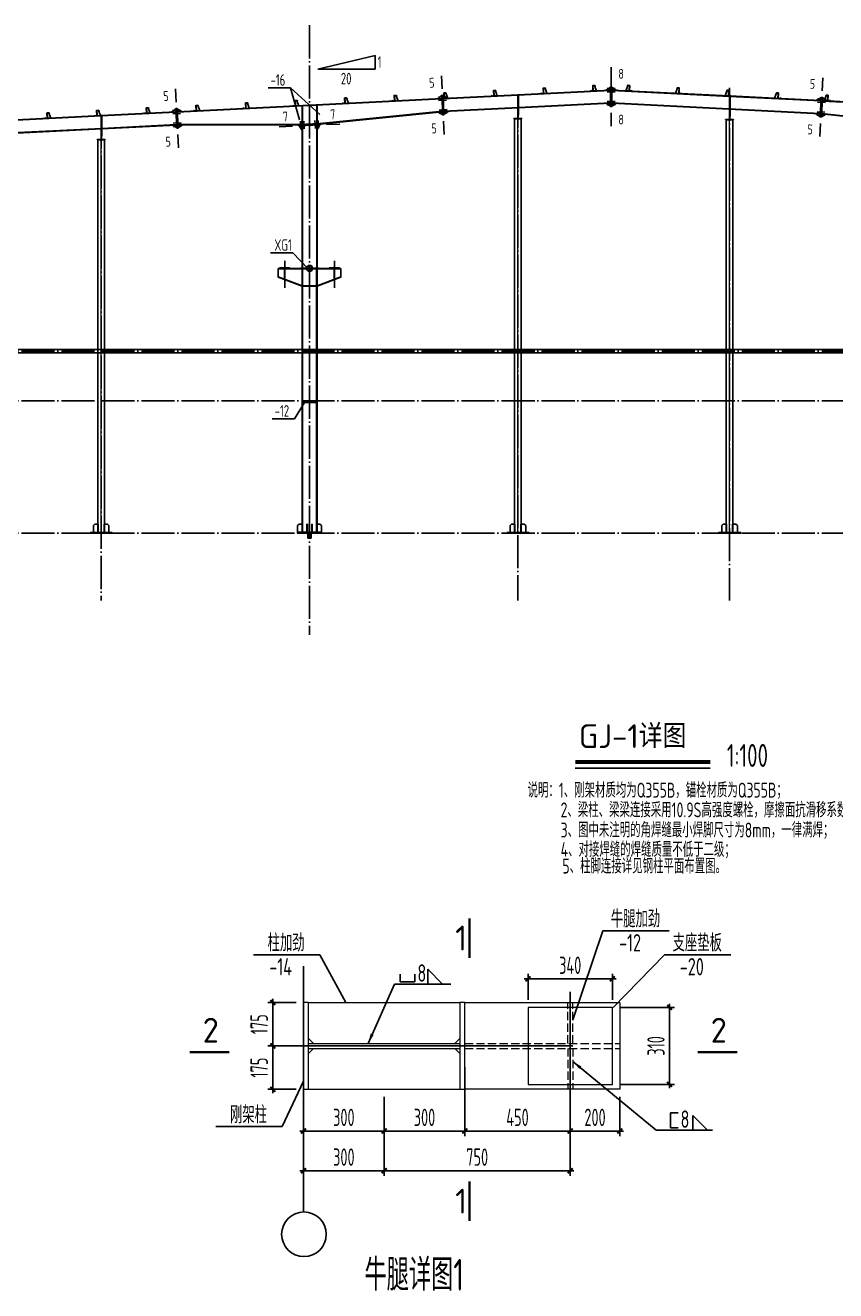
# Model space of a CAD drawing. Extents: x 447413 to 2975780, y -1432727 to 1301644.
# Drawn here: x 2292695 to 2317197, y -1034363 to -996118 of the extents above; entities that cross this region are included whole.
import ezdxf
from ezdxf.enums import TextEntityAlignment as Align

# ---------------------------------------------------------------- set-up
doc = ezdxf.new("R2010")
doc.units = 0
doc.header["$LTSCALE"] = 1000
doc.header["$MEASUREMENT"] = 0
for name, pattern in [('ACAD_ISO04W100', [30.5, 24, -3, 0.5, -3]), ('DASH', [0.35, 0.25, -0.1]), ('DOTE', [2.42, 2, -0.2, 0.02, -0.2]), ('线型4', [500, 150, -100, 150, -100])]:
    doc.linetypes.add(name, pattern=pattern)
for name, color, linetype in [('10', 7, 'Continuous'), ('114', 2, 'Continuous'), ('116', 1, 'Continuous'), ('14', 2, 'Continuous'), ('COLU_DE_NUM', 7, 'Continuous'), ('DIM', 3, 'Continuous'), ('DOTE', 1, 'Continuous'), ('PUB_TEXT', 7, 'Continuous'), ('STXT_HF', 7, 'Continuous'), ('TDB_中实线', 7, 'Continuous'), ('TDB_中心线', 1, 'ACAD_ISO04W100'), ('TEXT', 6, 'Continuous'), ('THIN', 7, 'Continuous'), ('XG', 5, 'Continuous'), ('尺寸标注', 253, 'Continuous'), ('柱子', 3, 'Continuous'), ('焊缝标注', 253, 'Continuous'), ('螺栓孔标注', 253, 'Continuous'), ('钢板标注', 253, 'Continuous')]:
    doc.layers.add(name, color=color, linetype=linetype)
for name, color, linetype, lineweight in [('1002', 2, 'Continuous', 18), ('THICK', 6, 'Continuous', 0), ('檩条', 7, 'Continuous', 18), ('门窗', 3, '线型4', 18)]:
    doc.layers.add(name, color=color, linetype=linetype, lineweight=lineweight)
doc.styles.add('PkpmHz', font='Pkpmeng', dxfattribs={"width": 0.6, "bigfont": 'hztxt'})
doc.styles.get("Standard").update_dxf_attribs({"font": 'tssdeng.shx', "bigfont": 'hztxt.shx'})
doc.styles.add('TSSD_Dimension', font='sysz.shx', dxfattribs={"width": 0.7, "bigfont": 'syfs.shx'})
doc.styles.add('TSSD_Label', font='Tssdeng.shx', dxfattribs={"width": 0.7, "bigfont": 'hztxt.shx'})
doc.styles.add('TSSD_REIN', font='Tssdeng.shx', dxfattribs={"width": 0.7, "bigfont": 'hztxt.shx'})
doc.styles.add('楷体', font='tssdeng.shx', dxfattribs={"bigfont": 'hztxt.shx'})
doc.dimstyles.new('TSSD_20_150', dxfattribs={"dimtxt": 525, "dimasz": 150, "dimexe": 150, "dimexo": 225, "dimgap": 150, "dimtad": 1, "dimdec": 0, "dimlfac": 0.133333, "dimzin": 0, "dimdsep": 46, "dimtxsty": 'TSSD_Dimension', "dimblk": 'ARCHTICK', "dimcen": 0, "dimdle": 112.5, "dimclrt": 7, "dimadec": 0, "dimazin": 0, "dimtfac": 1, "dimtdec": 0, "dimtix": 1, "dimtmove": 2, "dimatfit": 3, "dimfxl": 0, "dimtolj": 1, "dimtzin": 0, "dimarcsym": 0})
doc.dimstyles.new('TSSD_LEADER_STYLE_300.0', dxfattribs={"dimtxt": 0.18, "dimasz": 300, "dimexe": 0.18, "dimexo": 0.0625, "dimgap": 0.09, "dimtad": 0, "dimtih": 1, "dimtoh": 1, "dimdec": 4, "dimzin": 0, "dimdsep": 46, "dimtxsty": 'Standard', "dimcen": 0.09, "dimadec": 0, "dimazin": 0, "dimtfac": 1, "dimtdec": 4, "dimtofl": 0, "dimtmove": 0, "dimatfit": 3, "dimfxl": 0, "dimtolj": 1, "dimtzin": 0, "dimarcsym": 0})

# ---------------------------------------------------------------- blocks, each defined once
blk = doc.blocks.new('A$C3FEA3028')
at = {"layer": 'DOTE', "linetype": 'DOTE', "ltscale": 2}
blk.add_line((63, 169), (63, 0), dxfattribs=at)
at = {"layer": 'TDB_中实线'}
for p, q in [((5, 154), (-45, 0)), ((55, 154), (5, 154)), ((55, 160), (55, 0)), ((61, 26), (56, 26)), ((61, 0), (-45, 0))]:
    blk.add_line(p, q, dxfattribs=at)
at = {"layer": 'TDB_中实线', "const_width": 3.75}
for points in [[(64, 127), (53, 127)], [(64, 63), (53, 63)]]:
    blk.add_lwpolyline(points, dxfattribs=at)
at = {"layer": 'TDB_中实线'}
blk.add_lwpolyline([(61, 26), (55, 26), (55, 160), (61, 160)], close=True, dxfattribs=at)
at = {"layer": 'TDB_中心线', "ltscale": 20}
for p, q in [((67, 127), (51, 127)), ((67, 63), (51, 63))]:
    blk.add_line(p, q, dxfattribs=at)
at = {"layer": '檩条'}
blk.add_lwpolyline([(3, 164), (61, 164), (61, 0), (116, 0), (128, 23), (124, 25), (113, 4), (64, 4), (64, 169), (0, 169), (-12, 146), (-8, 144), (3, 164)], dxfattribs=at)
blk = doc.blocks.new('_ArchTick')
at = {"color": 0, "linetype": 'ByBlock', "const_width": 0.4}
blk.add_lwpolyline([(-0.5, -0.5), (0.5, 0.5)], dxfattribs=at)
blk = doc.blocks.new('*D235')
at = {"layer": 'Defpoints', "color": 0, "transparency": 16777216}
for p in [(2301107, -1028277), (2303545, -1028277), (2303545, -1029538)]:
    blk.add_point(p, dxfattribs=at)
at = {"layer": 'DIM', "color": 0, "lineweight": -2, "transparency": 16777216}
for p, q in [((2301107, -1028502), (2301107, -1029688)), ((2303545, -1028502), (2303545, -1029688)), ((2300995, -1029538), (2303657, -1029538))]:
    blk.add_line(p, q, dxfattribs=at)
at = {"layer": 'DIM', "color": 0, "lineweight": -2, "transparency": 16777216, "xscale": 150, "yscale": 150, "zscale": 150, "rotation": 180}
blk.add_blockref('_ArchTick', (2301107, -1029538), dxfattribs=at)
at = {"layer": 'DIM', "color": 0, "lineweight": -2, "transparency": 16777216, "xscale": 150, "yscale": 150, "zscale": 150}
blk.add_blockref('_ArchTick', (2303545, -1029538), dxfattribs=at)
at = {"layer": 'DIM', "color": 7, "transparency": 16777216, "insert": (2302326, -1029125), "char_height": 525, "attachment_point": 5, "style": 'TSSD_Dimension'}
blk.add_mtext('\\A1;300', dxfattribs=at)
blk = doc.blocks.new('*D236')
at = {"layer": 'Defpoints', "color": 0, "transparency": 16777216}
for p in [(2303545, -1028277), (2305982, -1028277), (2305982, -1029538)]:
    blk.add_point(p, dxfattribs=at)
at = {"layer": 'DIM', "color": 0, "lineweight": -2, "transparency": 16777216}
for p, q in [((2303545, -1028502), (2303545, -1029688)), ((2305982, -1028502), (2305982, -1029688)), ((2303432, -1029538), (2306095, -1029538))]:
    blk.add_line(p, q, dxfattribs=at)
at = {"layer": 'DIM', "color": 0, "lineweight": -2, "transparency": 16777216, "xscale": 150, "yscale": 150, "zscale": 150, "rotation": 180}
blk.add_blockref('_ArchTick', (2303545, -1029538), dxfattribs=at)
at = {"layer": 'DIM', "color": 0, "lineweight": -2, "transparency": 16777216, "xscale": 150, "yscale": 150, "zscale": 150}
blk.add_blockref('_ArchTick', (2305982, -1029538), dxfattribs=at)
at = {"layer": 'DIM', "color": 7, "transparency": 16777216, "insert": (2304764, -1029125), "char_height": 525, "attachment_point": 5, "style": 'TSSD_Dimension'}
blk.add_mtext('\\A1;300', dxfattribs=at)
blk = doc.blocks.new('*D237')
at = {"layer": 'Defpoints', "color": 0, "transparency": 16777216}
for p in [(2305982, -1027382), (2309170, -1028904), (2309170, -1029538)]:
    blk.add_point(p, dxfattribs=at)
at = {"layer": 'DIM', "color": 0, "lineweight": -2, "transparency": 16777216}
for p, q in [((2305982, -1027607), (2305982, -1029688)), ((2309170, -1029129), (2309170, -1029688)), ((2305870, -1029538), (2309282, -1029538))]:
    blk.add_line(p, q, dxfattribs=at)
at = {"layer": 'DIM', "color": 0, "lineweight": -2, "transparency": 16777216, "xscale": 150, "yscale": 150, "zscale": 150, "rotation": 180}
blk.add_blockref('_ArchTick', (2305982, -1029538), dxfattribs=at)
at = {"layer": 'DIM', "color": 0, "lineweight": -2, "transparency": 16777216, "xscale": 150, "yscale": 150, "zscale": 150}
blk.add_blockref('_ArchTick', (2309170, -1029538), dxfattribs=at)
at = {"layer": 'DIM', "color": 7, "transparency": 16777216, "insert": (2307576, -1029125), "char_height": 525, "attachment_point": 5, "style": 'TSSD_Dimension'}
blk.add_mtext('\\A1;450', dxfattribs=at)
blk = doc.blocks.new('*D238')
at = {"layer": 'Defpoints', "color": 0, "transparency": 16777216}
for p in [(2310670, -1028277), (2309170, -1028904), (2310670, -1029538)]:
    blk.add_point(p, dxfattribs=at)
at = {"layer": 'DIM', "color": 0, "lineweight": -2, "transparency": 16777216}
for p, q in [((2310670, -1028502), (2310670, -1029688)), ((2309170, -1029129), (2309170, -1029688)), ((2309057, -1029538), (2310782, -1029538))]:
    blk.add_line(p, q, dxfattribs=at)
at = {"layer": 'DIM', "color": 0, "lineweight": -2, "transparency": 16777216, "xscale": 150, "yscale": 150, "zscale": 150, "rotation": 180}
blk.add_blockref('_ArchTick', (2309170, -1029538), dxfattribs=at)
at = {"layer": 'DIM', "color": 0, "lineweight": -2, "transparency": 16777216, "xscale": 150, "yscale": 150, "zscale": 150}
blk.add_blockref('_ArchTick', (2310670, -1029538), dxfattribs=at)
at = {"layer": 'DIM', "color": 7, "transparency": 16777216, "insert": (2309920, -1029125), "char_height": 525, "attachment_point": 5, "style": 'TSSD_Dimension'}
blk.add_mtext('\\A1;200', dxfattribs=at)
blk = doc.blocks.new('*D239')
at = {"layer": 'Defpoints', "color": 0, "transparency": 16777216}
for p in [(2303545, -1028545), (2309170, -1028545), (2309170, -1030739)]:
    blk.add_point(p, dxfattribs=at)
at = {"layer": 'DIM', "color": 0, "lineweight": -2, "transparency": 16777216}
for p, q in [((2303545, -1028770), (2303545, -1030889)), ((2309170, -1028770), (2309170, -1030889)), ((2303432, -1030739), (2309282, -1030739))]:
    blk.add_line(p, q, dxfattribs=at)
at = {"layer": 'DIM', "color": 0, "lineweight": -2, "transparency": 16777216, "xscale": 150, "yscale": 150, "zscale": 150, "rotation": 180}
blk.add_blockref('_ArchTick', (2303545, -1030739), dxfattribs=at)
at = {"layer": 'DIM', "color": 0, "lineweight": -2, "transparency": 16777216, "xscale": 150, "yscale": 150, "zscale": 150}
blk.add_blockref('_ArchTick', (2309170, -1030739), dxfattribs=at)
at = {"layer": 'DIM', "color": 7, "transparency": 16777216, "insert": (2306357, -1030326), "char_height": 525, "attachment_point": 5, "style": 'TSSD_Dimension'}
blk.add_mtext('\\A1;750', dxfattribs=at)
blk = doc.blocks.new('*D240')
at = {"layer": 'Defpoints', "color": 0, "transparency": 16777216}
for p in [(2300179, -1026965), (2301107, -1026965), (2301107, -1028277)]:
    blk.add_point(p, dxfattribs=at)
at = {"layer": 'DIM', "color": 0, "lineweight": -2, "transparency": 16777216}
for p, q in [((2300179, -1028390), (2300179, -1026852)), ((2300882, -1026965), (2300029, -1026965)), ((2300882, -1028277), (2300029, -1028277))]:
    blk.add_line(p, q, dxfattribs=at)
at = {"layer": 'DIM', "color": 0, "lineweight": -2, "transparency": 16777216, "xscale": 150, "yscale": 150, "zscale": 150}
for p, rotation in [((2300179, -1026965), 90), ((2300179, -1028277), 270)]:
    blk.add_blockref('_ArchTick', p, dxfattribs=dict(at, rotation=rotation))
at = {"layer": 'DIM', "color": 7, "transparency": 16777216, "insert": (2299766, -1027621), "char_height": 525, "attachment_point": 5, "rotation": 90, "style": 'TSSD_Dimension'}
blk.add_mtext('\\A1;175', dxfattribs=at)
blk = doc.blocks.new('*D241')
at = {"layer": 'Defpoints', "color": 0, "transparency": 16777216}
for p in [(2300179, -1025652), (2301107, -1025652), (2301107, -1026965)]:
    blk.add_point(p, dxfattribs=at)
at = {"layer": 'DIM', "color": 0, "lineweight": -2, "transparency": 16777216}
for p, q in [((2300882, -1025652), (2300029, -1025652)), ((2300179, -1027077), (2300179, -1025540)), ((2300882, -1026965), (2300029, -1026965))]:
    blk.add_line(p, q, dxfattribs=at)
at = {"layer": 'DIM', "color": 0, "lineweight": -2, "transparency": 16777216, "xscale": 150, "yscale": 150, "zscale": 150}
for p, rotation in [((2300179, -1025652), 90), ((2300179, -1026965), 270)]:
    blk.add_blockref('_ArchTick', p, dxfattribs=dict(at, rotation=rotation))
at = {"layer": 'DIM', "color": 7, "transparency": 16777216, "insert": (2299766, -1026309), "char_height": 525, "attachment_point": 5, "rotation": 90, "style": 'TSSD_Dimension'}
blk.add_mtext('\\A1;175', dxfattribs=at)
blk = doc.blocks.new('*D242')
at = {"layer": 'Defpoints', "color": 0, "transparency": 16777216}
for p in [(2310445, -1024939), (2307895, -1025802), (2310445, -1025802)]:
    blk.add_point(p, dxfattribs=at)
at = {"layer": 'DIM', "color": 0, "lineweight": -2, "transparency": 16777216}
for p, q in [((2307782, -1024939), (2310557, -1024939)), ((2307895, -1025577), (2307895, -1024789)), ((2310445, -1025577), (2310445, -1024789))]:
    blk.add_line(p, q, dxfattribs=at)
at = {"layer": 'DIM', "color": 0, "lineweight": -2, "transparency": 16777216, "xscale": 150, "yscale": 150, "zscale": 150, "rotation": 180}
blk.add_blockref('_ArchTick', (2307895, -1024939), dxfattribs=at)
at = {"layer": 'DIM', "color": 0, "lineweight": -2, "transparency": 16777216, "xscale": 150, "yscale": 150, "zscale": 150}
blk.add_blockref('_ArchTick', (2310445, -1024939), dxfattribs=at)
at = {"layer": 'DIM', "color": 7, "transparency": 16777216, "insert": (2309170, -1024527), "char_height": 525, "attachment_point": 5, "style": 'TSSD_Dimension'}
blk.add_mtext('\\A1;340', dxfattribs=at)
blk = doc.blocks.new('*D243')
at = {"layer": 'Defpoints', "color": 0, "transparency": 16777216}
for p in [(2310445, -1025802), (2312174, -1025802), (2310445, -1028127)]:
    blk.add_point(p, dxfattribs=at)
at = {"layer": 'DIM', "color": 0, "lineweight": -2, "transparency": 16777216}
for p, q in [((2312174, -1028240), (2312174, -1025690)), ((2310670, -1025802), (2312324, -1025802)), ((2310670, -1028127), (2312324, -1028127))]:
    blk.add_line(p, q, dxfattribs=at)
at = {"layer": 'DIM', "color": 0, "lineweight": -2, "transparency": 16777216, "xscale": 150, "yscale": 150, "zscale": 150}
for p, rotation in [((2312174, -1025802), 90), ((2312174, -1028127), 270)]:
    blk.add_blockref('_ArchTick', p, dxfattribs=dict(at, rotation=rotation))
at = {"layer": 'DIM', "color": 7, "transparency": 16777216, "insert": (2311762, -1026965), "char_height": 525, "attachment_point": 5, "rotation": 90, "style": 'TSSD_Dimension'}
blk.add_mtext('\\A1;310', dxfattribs=at)
blk = doc.blocks.new('_WELD004')
at = {"color": 0, "linetype": 'ByBlock'}
for p, q in [((0, 1), (1, 0)), ((0, 0), (0, 1))]:
    blk.add_line(p, q, dxfattribs=at)
blk = doc.blocks.new('_WELD0013')
at = {"color": 0, "linetype": 'ByBlock'}
for p, q in [((0.5, 1), (0, 1)), ((0.5, 0), (0.5, 1)), ((0, 0), (0.5, 0))]:
    blk.add_line(p, q, dxfattribs=at)
blk = doc.blocks.new('*D265')
at = {"layer": 'Defpoints', "color": 0, "transparency": 16777216}
for p in [(2301107, -1029478), (2303545, -1029478), (2303545, -1030739)]:
    blk.add_point(p, dxfattribs=at)
at = {"layer": 'DIM', "color": 0, "lineweight": -2, "transparency": 16777216}
for p, q in [((2301107, -1029703), (2301107, -1030889)), ((2303545, -1029703), (2303545, -1030889)), ((2300995, -1030739), (2303657, -1030739))]:
    blk.add_line(p, q, dxfattribs=at)
at = {"layer": 'DIM', "color": 0, "lineweight": -2, "transparency": 16777216, "xscale": 150, "yscale": 150, "zscale": 150, "rotation": 180}
blk.add_blockref('_ArchTick', (2301107, -1030739), dxfattribs=at)
at = {"layer": 'DIM', "color": 0, "lineweight": -2, "transparency": 16777216, "xscale": 150, "yscale": 150, "zscale": 150}
blk.add_blockref('_ArchTick', (2303545, -1030739), dxfattribs=at)
at = {"layer": 'DIM', "color": 7, "transparency": 16777216, "insert": (2302326, -1030326), "char_height": 525, "attachment_point": 5, "style": 'TSSD_Dimension'}
blk.add_mtext('\\A1;300', dxfattribs=at)

msp = doc.modelspace()

# ---------------------------------------------------------------- linework, layer by layer
for p, q in [((2310409.3, -997985.4), (2310409.3, -997775.6)), ((2300711.5, -998010), (2301598.4, -998810.9)), ((2309323.3, -1018566.9), (2313405.6, -1018566.9))]:
    msp.add_line(p, q)
at = {"color": 4}
msp.add_lwpolyline([(2263279.4, -1005912.5), (2357519.4, -1005913.7), (2357519.4, -1006015.1), (2263279.4, -1006014)], close=True, dxfattribs=at)
at = {"const_width": 115.2}
msp.add_lwpolyline([(2309323.3, -1018384.4), (2313405.6, -1018384.4)], dxfattribs=at)
at = {"color": 0, "linetype": 'ByBlock', "lineweight": -2, "extrusion": (0, 0, -1)}
msp.add_ellipse((2301118.3, -1032658.6), major_axis=(-11, 674.9), ratio=1, start_param=-1.5545725, end_param=4.7286128, dxfattribs=at)
at = {"layer": '10'}
for p, q in [((2310409.3, -997385.4), (2310409.3, -997785.4)), ((2305274.9, -997640.3), (2305294.9, -998039.8)), ((2316803.9, -997703.9), (2316783.9, -998103.4)), ((2297234.9, -998042.3), (2297254.9, -998441.8)), ((2310409.3, -999165.4), (2310409.3, -998765.4)), ((2300375.1, -999184.7), (2300774.7, -999166.7)), ((2302203.7, -999102.1), (2301804.2, -999120.2)), ((2305363.8, -999418), (2305343.8, -999018.5)), ((2316714.9, -999481.7), (2316734.9, -999082.2)), ((2297323.9, -999820), (2297303.9, -999420.5))]:
    msp.add_line(p, q, dxfattribs=at)
at = {"layer": '1002', "ltscale": 100}
for p, q in [((2301257.4, -1025652.4), (2305832.4, -1025652.4)), ((2305982.4, -1028277.4), (2305982.4, -1025652.4)), ((2305982.4, -1025652.4), (2310669.9, -1025652.4)), ((2310669.9, -1025652.4), (2310669.9, -1028277.4)), ((2301257.4, -1026739.9), (2301407.4, -1026889.9)), ((2305832.4, -1026739.9), (2305682.4, -1026889.9)), ((2301257.4, -1027189.9), (2301407.4, -1027039.9)), ((2305832.4, -1027189.9), (2305682.4, -1027039.9)), ((2301257.4, -1028277.4), (2305832.4, -1028277.4)), ((2310669.9, -1028277.4), (2305982.4, -1028277.4))]:
    msp.add_line(p, q, dxfattribs=at)
at = {"layer": '1002', "color": 7, "ltscale": 100}
for p, q in [((2310444.9, -1025802.4), (2307894.9, -1025802.4)), ((2307894.9, -1025802.4), (2307894.9, -1028127.4)), ((2310444.9, -1028127.4), (2310444.9, -1025802.4)), ((2307894.9, -1028127.4), (2310444.9, -1028127.4))]:
    msp.add_line(p, q, dxfattribs=at)
at = {"layer": '114'}
for p, q in [((2310289.3, -998030.4), (2310529.3, -998030.4)), ((2310289.3, -998132.4), (2310529.3, -998132.4)), ((2305187.3, -998290.5), (2305427, -998278.5)), ((2305192.4, -998392.3), (2305432.1, -998380.3)), ((2310289.3, -998418.9), (2310529.3, -998418.9)), ((2310289.3, -998520.9), (2310529.3, -998520.9)), ((2316646.7, -998444), (2316886.4, -998456)), ((2316651.8, -998342.1), (2316891.5, -998354.1)), ((2297147.3, -998692.4), (2297387, -998680.5)), ((2297152.4, -998794.3), (2297392.1, -998782.3)), ((2305206.6, -998678), (2305446.3, -998666)), ((2305211.7, -998779.8), (2305451.4, -998767.9)), ((2316627.3, -998831.5), (2316867, -998843.5)), ((2316632.4, -998729.6), (2316872.1, -998741.6)), ((2297166.7, -999080), (2297406.4, -999068)), ((2297171.8, -999181.8), (2297411.5, -999169.9)), ((2301023.9, -999255.5), (2301013.1, -999015.8)), ((2301123.8, -999251), (2301113, -999011.2)), ((2301463.9, -999235.6), (2301453.1, -998995.9)), ((2301563.9, -999231.1), (2301553, -998991.4))]:
    msp.add_line(p, q, dxfattribs=at)
at = {"layer": '114', "color": 1, "lineweight": 70}
for p, q in [((2310389.3, -998030.4), (2310429.3, -998030.4)), ((2310389.3, -998132.4), (2310429.3, -998132.4)), ((2305287.1, -998285.5), (2305327.1, -998283.5)), ((2305292.2, -998387.3), (2305332.2, -998385.3)), ((2310389.3, -998418.9), (2310429.3, -998418.9)), ((2310389.3, -998520.9), (2310429.3, -998520.9)), ((2316746.6, -998449), (2316786.5, -998451)), ((2316751.7, -998347.1), (2316791.6, -998349.1)), ((2297247.2, -998687.5), (2297287.1, -998685.5)), ((2297252.3, -998789.3), (2297292.2, -998787.3)), ((2305306.5, -998673), (2305346.5, -998671)), ((2305311.6, -998774.9), (2305351.6, -998772.9)), ((2316727.2, -998836.5), (2316767.1, -998838.5)), ((2316732.3, -998734.6), (2316772.2, -998736.6)), ((2297266.6, -999075), (2297306.5, -999073)), ((2297271.7, -999176.8), (2297311.6, -999174.8)), ((2301019.4, -999155.6), (2301017.6, -999115.7)), ((2301119.3, -999151.1), (2301117.5, -999111.1)), ((2301459.4, -999135.7), (2301457.6, -999095.8)), ((2301559.3, -999131.2), (2301557.5, -999091.3))]:
    msp.add_line(p, q, dxfattribs=at)
at = {"layer": '116', "ltscale": 0.1}
for p, q in [((2301239.4, -1011464.4), (2301239.4, -1011614.4)), ((2301247.9, -1011464.4), (2301247.9, -1011614.4)), ((2301330.9, -1011464.4), (2301330.9, -1011614.4)), ((2301339.4, -1011464.4), (2301339.4, -1011614.4)), ((2301239.4, -1011614.4), (2301339.4, -1011614.4))]:
    msp.add_line(p, q, dxfattribs=at)
at = {"layer": '14'}
for p, q in [((2310259.4, -998081.9), (2310389.3, -997990.4)), ((2310369.3, -998076.4), (2310259.4, -998081.9)), ((2310389.3, -998055.4), (2310369.3, -998076.4)), ((2310389.3, -998565.4), (2310389.3, -997985.4)), ((2310389.3, -997985.4), (2310409.3, -997985.4)), ((2310389.3, -997990.4), (2310389.3, -998055.4)), ((2310409.3, -998565.4), (2310409.3, -997985.4)), ((2310409.3, -997985.4), (2310429.3, -997985.4)), ((2310409.3, -997985.4), (2310409.3, -998565.4)), ((2310429.3, -997985.4), (2310429.3, -998565.4)), ((2310429.3, -998055.4), (2310429.3, -997990.4)), ((2310429.3, -997990.4), (2310559.1, -998081.9)), ((2310449.2, -998076.4), (2310429.3, -998055.4)), ((2310559.1, -998081.9), (2310449.2, -998076.4)), ((2301064.4, -998553.7), (2301074.4, -998553.2)), ((2301064.4, -999113.5), (2301064.4, -998553.7)), ((2301074.4, -998553.2), (2301074.4, -999113.1)), ((2301504.4, -998531.7), (2301514.4, -998531.2)), ((2301504.4, -999093.7), (2301504.4, -998531.7)), ((2301514.4, -998531.2), (2301514.4, -999093.2)), ((2305154.6, -998337.1), (2305284.9, -998240.5)), ((2305269.4, -998331.4), (2305154.6, -998337.1)), ((2305288.4, -998310.4), (2305269.4, -998331.4)), ((2305284.9, -998240.5), (2305304.9, -998239.5)), ((2305313.9, -998819.8), (2305284.9, -998240.5)), ((2305284.9, -998240.5), (2305288.4, -998310.4)), ((2305304.9, -998239.5), (2305324.8, -998238.5)), ((2305304.9, -998239.5), (2305333.8, -998818.8)), ((2305333.8, -998818.8), (2305304.9, -998239.5)), ((2305324.8, -998238.5), (2305353.8, -998817.8)), ((2305328.3, -998308.4), (2305324.8, -998238.5)), ((2305324.8, -998238.5), (2305464.2, -998321.7)), ((2305349.3, -998327.4), (2305328.3, -998308.4)), ((2305464.2, -998321.7), (2305349.3, -998327.4)), ((2307594.4, -998227.2), (2307606.4, -998226.6)), ((2307594.4, -998603.7), (2307594.4, -998227.2)), ((2307606.4, -998226.6), (2307606.4, -998603)), ((2310259.4, -998482.4), (2310369.3, -998476.9)), ((2310389.3, -998560.9), (2310259.4, -998482.4)), ((2310369.3, -998476.9), (2310389.3, -998495.9)), ((2310389.3, -998495.9), (2310389.3, -998560.9)), ((2310409.3, -998565.4), (2310389.3, -998565.4)), ((2310429.3, -998565.4), (2310409.3, -998565.4)), ((2310429.3, -998495.9), (2310449.2, -998476.9)), ((2310559.1, -998482.4), (2310429.3, -998560.9)), ((2310429.3, -998560.9), (2310429.3, -998495.9)), ((2310449.2, -998476.9), (2310559.1, -998482.4)), ((2313994.4, -998642.5), (2313994.4, -998266)), ((2313994.4, -998266), (2314006.4, -998266.6)), ((2314006.4, -998266.6), (2314006.4, -998643.1)), ((2316614.6, -998385.3), (2316753.9, -998302.1)), ((2316729.5, -998391), (2316614.6, -998385.3)), ((2316724.9, -998881.4), (2316753.9, -998302.1)), ((2316750.4, -998372.1), (2316729.5, -998391)), ((2316773.9, -998303.1), (2316744.9, -998882.4)), ((2316744.9, -998882.4), (2316773.9, -998303.1)), ((2316753.9, -998302.1), (2316750.4, -998372.1)), ((2316753.9, -998302.1), (2316773.9, -998303.1)), ((2316793.9, -998304.2), (2316764.9, -998883.4)), ((2316773.9, -998303.1), (2316793.9, -998304.2)), ((2316790.4, -998374.1), (2316793.9, -998304.2)), ((2316809.4, -998395), (2316790.4, -998374.1)), ((2316793.9, -998304.2), (2316924.2, -998400.8)), ((2316924.2, -998400.8), (2316809.4, -998395)), ((2294994.4, -998857.2), (2295006.4, -998856.6)), ((2294994.4, -999233.6), (2294994.4, -998857.2)), ((2295006.4, -998856.6), (2295006.4, -999233)), ((2297114.6, -998739.1), (2297244.9, -998642.5)), ((2297229.4, -998733.4), (2297114.6, -998739.1)), ((2297248.4, -998712.4), (2297229.4, -998733.4)), ((2297244.9, -998642.5), (2297264.9, -998641.5)), ((2297273.9, -999221.8), (2297244.9, -998642.5)), ((2297244.9, -998642.5), (2297248.4, -998712.4)), ((2297264.9, -998641.5), (2297284.9, -998640.5)), ((2297264.9, -998641.5), (2297293.9, -999220.8)), ((2297293.9, -999220.8), (2297264.9, -998641.5)), ((2297284.9, -998640.5), (2297313.9, -999219.8)), ((2297288.4, -998710.4), (2297284.9, -998640.5)), ((2297284.9, -998640.5), (2297424.2, -998723.7)), ((2297309.4, -998729.4), (2297288.4, -998710.4)), ((2297424.2, -998723.7), (2297309.4, -998729.4)), ((2305175, -998743.4), (2305289.5, -998731.9)), ((2305313.9, -998819.8), (2305175, -998743.4)), ((2305289.5, -998731.9), (2305310.4, -998749.9)), ((2305310.4, -998749.9), (2305313.9, -998819.8)), ((2305333.8, -998818.8), (2305313.9, -998819.8)), ((2305353.8, -998817.8), (2305333.8, -998818.8)), ((2305350.3, -998747.9), (2305369.3, -998726.9)), ((2305353.8, -998817.8), (2305350.3, -998747.9)), ((2305484.1, -998721.2), (2305353.8, -998817.8)), ((2305369.3, -998726.9), (2305484.1, -998721.2)), ((2307709.4, -998930.9), (2307469.4, -998930.9)), ((2307469.4, -998930.9), (2307469.4, -998940.9)), ((2307469.4, -998940.9), (2307709.4, -998940.9)), ((2307584.4, -998715.9), (2307594.4, -998715.9)), ((2307584.4, -998930.9), (2307584.4, -998715.9)), ((2307594.4, -998930.9), (2307584.4, -998930.9)), ((2307606.4, -998603), (2307594.4, -998603.7)), ((2307594.4, -998615.6), (2307606.4, -998615)), ((2307594.4, -998830.9), (2307594.4, -998615.6)), ((2307594.4, -998715.9), (2307594.4, -998930.9)), ((2307606.4, -998830.9), (2307594.4, -998830.9)), ((2307606.4, -998615), (2307606.4, -998830.9)), ((2307709.4, -998940.9), (2307709.4, -998930.9)), ((2313984.4, -998754.3), (2313994.4, -998754.3)), ((2313984.4, -998969.3), (2313984.4, -998754.3)), ((2314006.4, -998643.1), (2313994.4, -998642.5)), ((2313994.4, -998654.5), (2314006.4, -998655.1)), ((2313994.4, -998869.3), (2313994.4, -998654.5)), ((2313994.4, -998754.3), (2313994.4, -998969.3)), ((2314006.4, -998869.3), (2313994.4, -998869.3)), ((2314006.4, -998655.1), (2314006.4, -998869.3)), ((2316724.9, -998881.4), (2316594.6, -998784.8)), ((2316594.6, -998784.8), (2316709.4, -998790.6)), ((2316709.4, -998790.6), (2316728.4, -998811.5)), ((2316728.4, -998811.5), (2316724.9, -998881.4)), ((2316744.9, -998882.4), (2316724.9, -998881.4)), ((2316764.9, -998883.4), (2316744.9, -998882.4)), ((2316903.6, -998808), (2316764.9, -998883.4)), ((2316764.9, -998883.4), (2316768.4, -998813.5)), ((2316768.4, -998813.5), (2316789.2, -998795.7)), ((2316789.2, -998795.7), (2316903.6, -998808)), ((2295006.4, -999233), (2294994.4, -999233.6)), ((2294994.4, -999245.7), (2295006.4, -999245.1)), ((2294994.4, -999465.9), (2294994.4, -999245.7)), ((2295006.4, -999245.1), (2295006.4, -999465.9)), ((2297134.6, -999138.6), (2297249.4, -999132.9)), ((2297273.9, -999221.8), (2297134.6, -999138.6)), ((2297249.4, -999132.9), (2297270.4, -999151.9)), ((2297270.4, -999151.9), (2297273.9, -999221.8)), ((2297293.9, -999220.8), (2297273.9, -999221.8)), ((2297313.9, -999219.8), (2297293.9, -999220.8)), ((2297310.4, -999149.9), (2297329.4, -999129.9)), ((2297313.9, -999219.8), (2297310.4, -999149.9)), ((2297444.4, -999129.9), (2297313.9, -999219.8)), ((2297329.4, -999129.9), (2297444.4, -999129.9)), ((2300972.7, -999117.7), (2301602.6, -999089.2)), ((2300973.6, -999137.7), (2300972.7, -999117.7)), ((2301603.5, -999109.2), (2300973.6, -999137.7)), ((2300973.6, -999137.7), (2301603.5, -999109.2)), ((2300974.5, -999157.6), (2300973.6, -999137.7)), ((2301604.4, -999129.2), (2300974.5, -999157.6)), ((2300979.5, -999157.4), (2301044.4, -999154.5)), ((2301064.4, -999283.6), (2300979.5, -999157.4)), ((2301044.4, -999154.5), (2301064.4, -999173.6)), ((2301074.4, -999113.1), (2301064.4, -999113.5)), ((2301064.4, -999173.6), (2301064.4, -999283.6)), ((2301514.4, -999093.2), (2301504.4, -999093.7)), ((2301599.3, -999129.4), (2301514.4, -999263.2)), ((2301514.4, -999153.2), (2301534.4, -999132.3)), ((2301514.4, -999263.2), (2301514.4, -999153.2)), ((2301534.4, -999132.3), (2301599.3, -999129.4)), ((2301602.6, -999089.2), (2301603.5, -999109.2)), ((2301603.5, -999109.2), (2301604.4, -999129.2)), ((2314109.4, -998969.3), (2313869.4, -998969.3)), ((2313869.4, -998969.3), (2313869.4, -998979.3)), ((2313869.4, -998979.3), (2314109.4, -998979.3)), ((2313994.4, -998969.3), (2313984.4, -998969.3)), ((2314109.4, -998979.3), (2314109.4, -998969.3)), ((2295109.4, -999565.9), (2294869.4, -999565.9)), ((2294869.4, -999565.9), (2294869.4, -999575.9)), ((2294869.4, -999575.9), (2295109.4, -999575.9)), ((2294984.4, -999345.9), (2294994.4, -999345.9)), ((2294984.4, -999565.9), (2294984.4, -999345.9)), ((2294994.4, -999565.9), (2294984.4, -999565.9)), ((2294994.4, -999345.9), (2294994.4, -999565.9)), ((2295006.4, -999465.9), (2294994.4, -999465.9)), ((2295109.4, -999575.9), (2295109.4, -999565.9)), ((2300339.4, -1003464.4), (2301064.4, -1003464.4)), ((2300339.4, -1003476.4), (2300339.4, -1003464.4)), ((2301064.4, -1003476.4), (2300339.4, -1003476.4)), ((2300339.4, -1003476.4), (2300339.4, -1003722.4)), ((2301064.4, -1003476.4), (2300339.4, -1003476.4)), ((2300694.4, -1003452.4), (2300384.4, -1003452.4)), ((2300384.4, -1003452.4), (2300384.4, -1003464.4)), ((2300384.4, -1003464.4), (2300694.4, -1003464.4)), ((2300533.9, -1003794.8), (2300533.9, -1003476.4)), ((2300533.9, -1003476.4), (2300544.9, -1003476.4)), ((2300544.9, -1003476.4), (2300544.9, -1003798.9)), ((2300694.4, -1003464.4), (2300694.4, -1003452.4)), ((2301064.4, -1003464.4), (2301064.4, -1003476.4)), ((2301064.4, -1003992.4), (2301064.4, -1003476.4)), ((2301076.4, -1003464.4), (2301502.4, -1003464.4)), ((2301076.4, -1003475.4), (2301076.4, -1003464.4)), ((2301502.4, -1003475.4), (2301076.4, -1003475.4)), ((2301502.4, -1003464.4), (2301502.4, -1003475.4)), ((2301514.4, -1003464.4), (2302239.4, -1003464.4)), ((2301514.4, -1003476.4), (2301514.4, -1003464.4)), ((2302239.4, -1003476.4), (2301514.4, -1003476.4)), ((2301514.4, -1003476.4), (2301514.4, -1003992.4)), ((2302239.4, -1003476.4), (2301514.4, -1003476.4)), ((2301884.4, -1003452.4), (2302194.4, -1003452.4)), ((2301884.4, -1003464.4), (2301884.4, -1003452.4)), ((2302194.4, -1003464.4), (2301884.4, -1003464.4)), ((2302033.9, -1003798.9), (2302033.9, -1003476.4)), ((2302033.9, -1003476.4), (2302044.9, -1003476.4)), ((2302044.9, -1003476.4), (2302044.9, -1003794.8)), ((2302194.4, -1003452.4), (2302194.4, -1003464.4)), ((2302239.4, -1003464.4), (2302239.4, -1003476.4)), ((2302239.4, -1003722.4), (2302239.4, -1003476.4)), ((2300339.4, -1003722.4), (2301064.4, -1003992.4)), ((2300339.4, -1003722.4), (2301064.4, -1003992.4)), ((2300339.4, -1003734.4), (2300339.4, -1003722.4)), ((2301064.4, -1004004.4), (2300339.4, -1003734.4)), ((2300544.9, -1003798.9), (2300533.9, -1003794.8)), ((2301514.4, -1003992.4), (2302239.4, -1003722.4)), ((2301514.4, -1003992.4), (2302239.4, -1003722.4)), ((2302239.4, -1003734.4), (2301514.4, -1004004.4)), ((2302044.9, -1003794.8), (2302033.9, -1003798.9)), ((2302239.4, -1003722.4), (2302239.4, -1003734.4)), ((2301064.4, -1003992.4), (2301064.4, -1004004.4)), ((2301076.4, -1003993.4), (2301502.4, -1003993.4)), ((2301076.4, -1004004.4), (2301076.4, -1003993.4)), ((2301502.4, -1004004.4), (2301076.4, -1004004.4)), ((2301502.4, -1003993.4), (2301502.4, -1004004.4)), ((2301514.4, -1004004.4), (2301514.4, -1003992.4)), ((2300929.4, -1011237.4), (2300974.4, -1011192.4)), ((2300974.4, -1011192.4), (2301064.4, -1011192.4)), ((2301064.4, -1011192.4), (2301064.4, -1011422.4)), ((2301064.4, -1011442.4), (2301064.4, -1011192.4)), ((2301064.4, -1011192.4), (2301074.4, -1011192.4)), ((2301074.4, -1011192.4), (2301074.4, -1011442.4)), ((2301207.7, -1011442.4), (2301207.7, -1011192.4)), ((2301207.7, -1011192.4), (2301223.7, -1011192.4)), ((2301223.7, -1011192.4), (2301223.7, -1011442.4)), ((2301355, -1011442.4), (2301355, -1011192.4)), ((2301355, -1011192.4), (2301371, -1011192.4)), ((2301371, -1011192.4), (2301371, -1011442.4)), ((2301504.4, -1011442.4), (2301504.4, -1011192.4)), ((2301504.4, -1011192.4), (2301514.4, -1011192.4)), ((2301514.4, -1011192.4), (2301514.4, -1011422.4)), ((2301604.4, -1011192.4), (2301514.4, -1011192.4)), ((2301514.4, -1011192.4), (2301514.4, -1011442.4)), ((2301649.4, -1011237.4), (2301604.4, -1011192.4)), ((2300929.4, -1011442.4), (2300929.4, -1011237.4)), ((2300929.4, -1011464.4), (2300929.4, -1011442.4)), ((2300929.4, -1011442.4), (2301649.4, -1011442.4)), ((2301044.4, -1011442.4), (2300929.4, -1011442.4)), ((2301649.4, -1011464.4), (2300929.4, -1011464.4)), ((2301064.4, -1011422.4), (2301044.4, -1011442.4)), ((2301074.4, -1011442.4), (2301064.4, -1011442.4)), ((2301223.7, -1011442.4), (2301207.7, -1011442.4)), ((2301371, -1011442.4), (2301355, -1011442.4)), ((2301514.4, -1011442.4), (2301504.4, -1011442.4)), ((2301514.4, -1011422.4), (2301534.4, -1011442.4)), ((2301534.4, -1011442.4), (2301649.4, -1011442.4)), ((2301649.4, -1011442.4), (2301649.4, -1011237.4)), ((2301649.4, -1011442.4), (2301649.4, -1011464.4))]:
    msp.add_line(p, q, dxfattribs=at)
at = {"layer": '14', "ltscale": 100}
for p, q in [((2301064.4, -1007464.4), (2301514.4, -1007464.4)), ((2301514.4, -1007514.4), (2301064.4, -1007514.4))]:
    msp.add_line(p, q, dxfattribs=at)
at = {"layer": '14', "ltscale": 0.1}
for p, q in [((2294754.4, -1011239.4), (2294799.4, -1011194.4)), ((2294799.4, -1011194.4), (2294889.4, -1011194.4)), ((2294889.4, -1011194.4), (2294889.4, -1011424.4)), ((2294889.4, -1011444.4), (2294889.4, -1011194.4)), ((2294889.4, -1011194.4), (2294899.4, -1011194.4)), ((2294899.4, -1011194.4), (2294899.4, -1011444.4)), ((2295079.4, -1011444.4), (2295079.4, -1011194.4)), ((2295079.4, -1011194.4), (2295089.4, -1011194.4)), ((2295089.4, -1011194.4), (2295089.4, -1011424.4)), ((2295179.4, -1011194.4), (2295089.4, -1011194.4)), ((2295089.4, -1011194.4), (2295089.4, -1011444.4)), ((2295224.4, -1011239.4), (2295179.4, -1011194.4)), ((2307354.4, -1011239.4), (2307399.4, -1011194.4)), ((2307399.4, -1011194.4), (2307489.4, -1011194.4)), ((2307489.4, -1011194.4), (2307489.4, -1011424.4)), ((2307489.4, -1011444.4), (2307489.4, -1011194.4)), ((2307489.4, -1011194.4), (2307499.4, -1011194.4)), ((2307499.4, -1011194.4), (2307499.4, -1011444.4)), ((2307679.4, -1011444.4), (2307679.4, -1011194.4)), ((2307679.4, -1011194.4), (2307689.4, -1011194.4)), ((2307689.4, -1011194.4), (2307689.4, -1011424.4)), ((2307779.4, -1011194.4), (2307689.4, -1011194.4)), ((2307689.4, -1011194.4), (2307689.4, -1011444.4)), ((2307824.4, -1011239.4), (2307779.4, -1011194.4)), ((2313754.4, -1011239.4), (2313799.4, -1011194.4)), ((2313799.4, -1011194.4), (2313889.4, -1011194.4)), ((2313889.4, -1011194.4), (2313889.4, -1011424.4)), ((2313889.4, -1011444.4), (2313889.4, -1011194.4)), ((2313889.4, -1011194.4), (2313899.4, -1011194.4)), ((2313899.4, -1011194.4), (2313899.4, -1011444.4)), ((2314079.4, -1011444.4), (2314079.4, -1011194.4)), ((2314079.4, -1011194.4), (2314089.4, -1011194.4)), ((2314089.4, -1011194.4), (2314089.4, -1011424.4)), ((2314179.4, -1011194.4), (2314089.4, -1011194.4)), ((2314089.4, -1011194.4), (2314089.4, -1011444.4)), ((2314224.4, -1011239.4), (2314179.4, -1011194.4)), ((2294654.4, -1011464.4), (2294654.4, -1011444.4)), ((2294654.4, -1011444.4), (2295324.4, -1011444.4)), ((2295324.4, -1011464.4), (2294654.4, -1011464.4)), ((2294754.4, -1011444.4), (2294754.4, -1011239.4)), ((2294869.4, -1011444.4), (2294754.4, -1011444.4)), ((2294889.4, -1011424.4), (2294869.4, -1011444.4)), ((2294899.4, -1011444.4), (2294889.4, -1011444.4)), ((2295089.4, -1011444.4), (2295079.4, -1011444.4)), ((2295089.4, -1011424.4), (2295109.4, -1011444.4)), ((2295109.4, -1011444.4), (2295224.4, -1011444.4)), ((2295224.4, -1011444.4), (2295224.4, -1011239.4)), ((2295324.4, -1011444.4), (2295324.4, -1011464.4)), ((2307254.4, -1011464.4), (2307254.4, -1011444.4)), ((2307254.4, -1011444.4), (2307924.4, -1011444.4)), ((2307924.4, -1011464.4), (2307254.4, -1011464.4)), ((2307354.4, -1011444.4), (2307354.4, -1011239.4)), ((2307469.4, -1011444.4), (2307354.4, -1011444.4)), ((2307489.4, -1011424.4), (2307469.4, -1011444.4)), ((2307499.4, -1011444.4), (2307489.4, -1011444.4)), ((2307689.4, -1011444.4), (2307679.4, -1011444.4)), ((2307689.4, -1011424.4), (2307709.4, -1011444.4)), ((2307709.4, -1011444.4), (2307824.4, -1011444.4)), ((2307824.4, -1011444.4), (2307824.4, -1011239.4)), ((2307924.4, -1011444.4), (2307924.4, -1011464.4)), ((2313654.4, -1011464.4), (2313654.4, -1011444.4)), ((2313654.4, -1011444.4), (2314324.4, -1011444.4)), ((2314324.4, -1011464.4), (2313654.4, -1011464.4)), ((2313754.4, -1011444.4), (2313754.4, -1011239.4)), ((2313869.4, -1011444.4), (2313754.4, -1011444.4)), ((2313889.4, -1011424.4), (2313869.4, -1011444.4)), ((2313899.4, -1011444.4), (2313889.4, -1011444.4)), ((2314089.4, -1011444.4), (2314079.4, -1011444.4)), ((2314089.4, -1011424.4), (2314109.4, -1011444.4)), ((2314109.4, -1011444.4), (2314224.4, -1011444.4)), ((2314224.4, -1011444.4), (2314224.4, -1011239.4)), ((2314324.4, -1011444.4), (2314324.4, -1011464.4))]:
    msp.add_line(p, q, dxfattribs=at)
at = {"layer": 'DOTE', "color": 8, "linetype": 'DOTE', "ltscale": 0.5}
for p, q in [((2301289.4, -996118.2), (2301289.4, -1014542.3)), ((2313989.4, -998003.5), (2313989.4, -1013500.5)), ((2307589.4, -998215.4), (2307589.4, -1013500.5)), ((2294989.4, -998845.4), (2294989.4, -1013500.5)), ((2261115.6, -1005964.4), (2362761.2, -1005964.4)), ((2261115.6, -1007464.4), (2362761.2, -1007464.4)), ((2261115.6, -1011464.4), (2362761.2, -1011464.4))]:
    msp.add_line(p, q, dxfattribs=at)
at = {"layer": 'DOTE'}
for p, q in [((2300539.4, -1003238.3), (2300539.4, -1004049.7)), ((2302039.4, -1003238.3), (2302039.4, -1004049.7)), ((2301107.4, -1024558.9), (2301107.4, -1031983.7)), ((2309169.9, -1025334.6), (2309169.9, -1029809.9)), ((2300051.1, -1026964.9), (2309247.8, -1026964.9))]:
    msp.add_line(p, q, dxfattribs=at)
at = {"layer": 'STXT_HF'}
for p, q in [((2303855.4, -1025099.6), (2305556.2, -1025099.6)), ((2311768.4, -1029515.7), (2313472.7, -1029515.7))]:
    msp.add_line(p, q, dxfattribs=at)
at = {"layer": 'THICK', "const_width": 75}
for points in [[(2306124.6, -1024305), (2306124.6, -1023105)], [(2298860.2, -1027153.9), (2297660.2, -1027153.9)], [(2313020.7, -1027153.9), (2314220.7, -1027153.9)], [(2306124.6, -1031057.4), (2306124.6, -1032257.4)]]:
    msp.add_lwpolyline(points, dxfattribs=at)
at = {"layer": 'THIN'}
for p, q in [((2301541.2, -997441.7), (2303270, -997035.2)), ((2303270, -997035.2), (2303270, -997441.7)), ((2303270, -997441.7), (2301541.2, -997441.7)), ((2300711.5, -998010), (2300037.3, -998010)), ((2300980.4, -998972.8), (2300711.5, -998010)), ((2300832.2, -1008012), (2301131.4, -1007514.4)), ((2300832.2, -1008012), (2300158, -1008012))]:
    msp.add_line(p, q, dxfattribs=at)
at = {"layer": 'XG'}
for p, q in [((2300109.6, -1002999.4), (2300783.8, -1002999.4)), ((2300783.8, -1002999.4), (2301239.4, -1003464.4)), ((2301564.4, -1003454.4), (2301014.4, -1003454.4)), ((2301564.4, -1003474.4), (2301014.4, -1003474.4))]:
    msp.add_line(p, q, dxfattribs=at)
for radius in [90, 80]:
    msp.add_circle((2301289.4, -1003464.4), radius, dxfattribs=at)
at = {"layer": '尺寸标注', "color": 3, "lineweight": 18, "ltscale": 100}
for p, q in [((2301257.4, -1025652.4), (2301107.4, -1025652.4)), ((2301107.4, -1025652.4), (2301107.4, -1028277.4)), ((2301257.4, -1028277.4), (2301257.4, -1025652.4)), ((2305982.4, -1025652.4), (2305832.4, -1025652.4)), ((2305832.4, -1025652.4), (2305832.4, -1028277.4)), ((2305982.4, -1028277.4), (2305982.4, -1025652.4)), ((2301257.4, -1026889.9), (2305832.4, -1026889.9)), ((2301257.4, -1027039.9), (2305832.4, -1027039.9)), ((2301107.4, -1028277.4), (2301257.4, -1028277.4)), ((2305832.4, -1028277.4), (2305982.4, -1028277.4))]:
    msp.add_line(p, q, dxfattribs=at)
at = {"layer": '柱子'}
for p, q in [((2307589.4, -998215.4), (2310389.3, -998075.4)), ((2307590, -998227.4), (2310389.3, -998087.4)), ((2310429.3, -998075.4), (2313989.4, -998253.8)), ((2310429.3, -998087.4), (2313988.8, -998265.8)), ((2297289.4, -998730.4), (2301289.4, -998530.4)), ((2297290, -998742.4), (2301290, -998542.4)), ((2301289.4, -998530.4), (2305289.4, -998330.4)), ((2301290, -998542.4), (2305290, -998342.4)), ((2305329.3, -998328.4), (2307589.4, -998215.4)), ((2305329.9, -998340.4), (2307590, -998227.4)), ((2307608.8, -998602.9), (2310389.3, -998463.9)), ((2307609.4, -998614.9), (2310389.3, -998475.9)), ((2310429.3, -998463.9), (2313970, -998641.3)), ((2310429.3, -998475.9), (2313969.4, -998653.3)), ((2313988.8, -998265.8), (2316748.8, -998404)), ((2313989.4, -998253.8), (2316749.4, -998392)), ((2316788.8, -998406), (2320288.8, -998581.4)), ((2316789.4, -998394), (2320289.4, -998569.4)), ((2288589.4, -999165.4), (2294989.4, -998845.4)), ((2288590, -999177.4), (2294990, -998857.4)), ((2294989.4, -998845.4), (2297249.4, -998732.4)), ((2294990, -998857.4), (2297250, -998744.4)), ((2301602.6, -999089.2), (2305308.8, -998717.9)), ((2301603.1, -999101.2), (2305309.4, -998729.9)), ((2305348.7, -998715.9), (2307608.8, -998602.9)), ((2305349.3, -998727.9), (2307609.4, -998614.9)), ((2307489.4, -1011444.4), (2307489.4, -998940.9)), ((2307489.4, -998940.9), (2307586.4, -998940.9)), ((2307592.4, -998940.9), (2307689.4, -998940.9)), ((2307689.4, -1011444.4), (2307689.4, -998940.9)), ((2313969.4, -998653.3), (2316729.4, -998791.6)), ((2313970, -998641.3), (2316730, -998779.6)), ((2316769.4, -998793.6), (2319975.6, -999138.2)), ((2316770, -998781.5), (2319976.2, -999126.2)), ((2288608.8, -999552.9), (2295008.8, -999232.9)), ((2288609.4, -999564.9), (2295009.4, -999244.9)), ((2295008.8, -999232.9), (2297268.8, -999119.9)), ((2295009.4, -999244.9), (2297269.4, -999131.9)), ((2297308.8, -999117.9), (2300972.7, -999117.7)), ((2297309.4, -999129.9), (2300973.3, -999129.7)), ((2301064.4, -999153.6), (2301074.4, -999153.1)), ((2301064.4, -1003464.4), (2301064.4, -999153.6)), ((2301074.4, -1003464.4), (2301074.4, -999153.1)), ((2301504.4, -999133.7), (2301514.4, -999133.2)), ((2301504.4, -1003464.4), (2301504.4, -999133.7)), ((2301514.4, -1003464.4), (2301514.4, -999133.2)), ((2313889.4, -1011444.4), (2313889.4, -998979.3)), ((2313889.4, -998979.3), (2313986.4, -998979.3)), ((2313992.4, -998979.3), (2314089.4, -998979.3)), ((2314089.4, -1011444.4), (2314089.4, -998979.3)), ((2294889.4, -1011444.4), (2294889.4, -999575.9)), ((2294889.4, -999575.9), (2294986.4, -999575.9)), ((2294992.4, -999575.9), (2295089.4, -999575.9)), ((2295089.4, -1011444.4), (2295089.4, -999575.9)), ((2301064.4, -1011442.4), (2301064.4, -1003464.4)), ((2301064.4, -1003464.4), (2301076.4, -1003464.4)), ((2301076.4, -1011442.4), (2301076.4, -1003464.4)), ((2301076.4, -1003464.4), (2301502.4, -1003464.4)), ((2301502.4, -1011442.4), (2301502.4, -1003464.4)), ((2301502.4, -1003464.4), (2301514.4, -1003464.4)), ((2301514.4, -1011442.4), (2301514.4, -1003464.4))]:
    msp.add_line(p, q, dxfattribs=at)
at = {"layer": '焊缝标注', "color": 2, "linetype": 'DASH', "lineweight": 18}
for p, q in [((2309094.9, -1026889.9), (2309094.9, -1025652.4)), ((2309244.9, -1026889.9), (2309244.9, -1025652.4)), ((2305982.4, -1026889.9), (2310669.9, -1026889.9)), ((2305982.4, -1027039.9), (2310669.9, -1027039.9)), ((2309094.9, -1027039.9), (2309094.9, -1028277.4)), ((2309244.9, -1027039.9), (2309244.9, -1028277.4))]:
    msp.add_line(p, q, dxfattribs=at)
at = {"layer": '螺栓孔标注', "ltscale": 100}
for p, q in [((2310154.9, -1023486.2), (2309244.9, -1026176.4)), ((2310154.9, -1023486.2), (2312159.9, -1023486.2)), ((2299590.3, -1024211.1), (2301595.4, -1024211.1)), ((2301595.4, -1024211.1), (2302390.8, -1025652.4)), ((2310467, -1025801.4), (2312021.2, -1024211.1)), ((2312021.2, -1024211.1), (2314026.2, -1024211.1)), ((2300457.7, -1029405.8), (2301107.4, -1028032.7)), ((2298452.7, -1029405.8), (2300457.7, -1029405.8))]:
    msp.add_line(p, q, dxfattribs=at)
at = {"layer": '钢板标注', "const_width": 0.1}
for points in [[(2300972.4, -999018.5, 1), (2300972.3, -999018.5, 1)], [(2301606.4, -998991.4, 1), (2301606.3, -998991.4, 1)]]:
    msp.add_lwpolyline(points, format="xyb", close=True, dxfattribs=at)
at = {"layer": '门窗', "ltscale": 0.0001}
for p, q in [((2307588.9, -1011444.4), (2307588.9, -998816)), ((2307589.9, -1011444.4), (2307589.9, -998816)), ((2313988.9, -1011444.4), (2313988.9, -998854.4)), ((2313989.9, -1011444.4), (2313989.9, -998854.4)), ((2294988.9, -1011444.4), (2294988.9, -999446)), ((2294989.9, -1011444.4), (2294989.9, -999446))]:
    msp.add_line(p, q, dxfattribs=at)

# ---------------------------------------------------------------- block references
at = {"layer": 'STXT_HF', "xscale": 450, "yscale": 450, "zscale": 450}
for p, rotation in [((2304025.5, -1024799.6), 270), ((2312431.4, -1028990.7), 180)]:
    msp.add_blockref('_WELD0013', p, dxfattribs=dict(at, rotation=rotation))
for p in [(2304863.6, -1025099.6), (2312872.7, -1029515.7)]:
    msp.add_blockref('_WELD004', p, dxfattribs=at)
at = {"layer": '檩条', "color": 2, "xscale": -1, "rotation": 2.868083558074064}
for p in [(2305421.7, -998324.3), (2306921.7, -998249.1), (2308421.7, -998174), (2309921.7, -998098.8), (2297921.7, -998700), (2299421.7, -998624.9), (2300921.7, -998549.7), (2302421.7, -998474.6), (2303921.7, -998399.4), (2293421.7, -998925.3), (2294921.7, -998850.1), (2296421.7, -998775.2)]:
    msp.add_blockref('A$C3FEA3028', p, dxfattribs=at)
at = {"layer": '檩条', "color": 2, "rotation": 357.131916441926}
for p in [(2310896.8, -998098.8), (2312396.8, -998174), (2313896.8, -998249.1), (2315396.8, -998324.3), (2316896.8, -998399.4)]:
    msp.add_blockref('A$C3FEA3028', p, dxfattribs=at)

# ---------------------------------------------------------------- texts
at = {"layer": '10', "style": 'PkpmHz', "width": 0.77}
for s, rotation, p in [('5', 2.86288, (2304985.3, -997855)), ('5', -2.86856, (2316494.3, -997888.6)), ('5', 2.86325, (2296945.3, -998257)), ('7', 2.58699, (2300561.4, -998876)), ('7', 2.58699, (2301990.4, -998811.4)), ('5', 2.86288, (2305054.2, -999233.3)), ('5', -2.86856, (2316425.2, -999266.9)), ('5', 2.86325, (2297014.2, -999635.3))]:
    msp.add_text(s, height=300, rotation=rotation, dxfattribs=at).set_placement(p, align=Align.MIDDLE_CENTER)
for p in [(2310709.3, -997585.4), (2310709.3, -998965.4)]:
    msp.add_text('8', height=300, dxfattribs=at).set_placement(p, align=Align.MIDDLE_CENTER)
at = {"layer": 'COLU_DE_NUM', "style": 'TSSD_Label', "width": 0.7}
msp.add_text('牛腿详图1', height=960, dxfattribs=at).set_placement((2304452.5, -1033831.7), align=Align.MIDDLE)
at = {"layer": 'PUB_TEXT', "style": '楷体'}
msp.add_text('GJ-1详图', height=720.04, dxfattribs=at).set_placement((2309433, -1017963.7))
at = {"layer": 'PUB_TEXT', "style": 'TSSD_REIN', "width": 0.7}
for s, p in [('说明：1、刚架材质均为Q355B，锚栓材质为Q355B；', (2307880.2, -1019460.1)), ('2、梁柱、梁梁连接采用10.9S高强度螺栓，摩擦面抗滑移系数不低于0.45；', (2308880.6, -1020056.3)), ('3、图中未注明的角焊缝最小焊脚尺寸为8mm，一律满焊；', (2308880.6, -1020665)), ('4、对接焊缝的焊缝质量不低于二级；', (2308880.6, -1021252.6)), ('5、柱脚连接详见钢柱平面布置图。', (2308934.6, -1021754.5))]:
    msp.add_text(s, height=450, dxfattribs=at).set_placement(p)
at = {"layer": 'TEXT', "ltscale": 99, "style": 'TSSD_REIN', "width": 0.7}
msp.add_text('1:100', height=691.23, dxfattribs=at).set_placement((2313906.8, -1018532))
at = {"layer": 'THICK', "style": 'TSSD_Label'}
for s, p in [('1', (2305692.9, -1024080)), ('2', (2298058.2, -1026866.4)), ('2', (2313418.7, -1026866.4)), ('1', (2305692.9, -1032032.4))]:
    msp.add_text(s, height=750, dxfattribs=at).set_placement(p)
at = {"layer": 'THIN', "style": 'TSSD_Label', "width": 0.7}
for s, p in [('1', (2303407.2, -997230.7)), ('-16', (2300332.7, -997770.3)), ('20', (2302395.7, -997728.9)), ('-12', (2300453.4, -1007772.3))]:
    msp.add_text(s, height=350, dxfattribs=at).set_placement(p, align=Align.MIDDLE_CENTER)
at = {"layer": 'XG', "style": 'TSSD_Label', "width": 0.7}
msp.add_text('XG1', height=350, dxfattribs=at).set_placement((2300488.4, -1002759.6), align=Align.MIDDLE_CENTER)
at = {"layer": '焊缝标注', "style": 'PkpmHz', "width": 0.71}
for s, p in [('牛腿加劲', (2311144.5, -1023387.1)), ('柱加劲', (2300579.9, -1024112)), ('支座垫板', (2313010.8, -1024112)), ('刚架柱', (2299442.3, -1029306.8))]:
    msp.add_text(s, height=525, dxfattribs=at).set_placement(p, align=Align.CENTER)
for s, p in [('-12', (2310980.4, -1023585.3)), ('-14', (2300415.9, -1024310.1)), ('-20', (2312846.7, -1024310.1))]:
    msp.add_text(s, height=525, dxfattribs=at).set_placement(p, align=Align.TOP_CENTER)
for p in [(2304550.5, -1025024.6), (2312506.4, -1029440.7)]:
    msp.add_text('8', height=525, dxfattribs=at).set_placement(p)

# ---------------------------------------------------------------- dimensions: what is measured, and where the dimension line sits
at = {"layer": 'DIM'}
for base, p1, p2, picture, middle in [((2310444.9, -1024939.5), (2307894.9, -1025802.4), (2310444.9, -1025802.4), '*D242', (2309169.9, -1024527)), ((2310669.9, -1029537.7), (2309169.9, -1028904.4), (2310669.9, -1028277.4), '*D238', (2309919.9, -1029125.2)), ((2309169.9, -1030738.6), (2303544.9, -1028544.8), (2309169.9, -1028544.8), '*D239', (2306357.4, -1030326.1))]:
    dim = msp.add_linear_dim(base=base, p1=p1, p2=p2, dimstyle='TSSD_20_150', dxfattribs=at)
    dim.commit()
    dim.dimension.update_dxf_attribs({"geometry": picture, "text_midpoint": middle})
for base, p1, p2, picture, middle in [((2300179, -1025652.4), (2301107.4, -1026964.9), (2301107.4, -1025652.4), '*D241', (2299766.5, -1026308.7)), ((2312174.5, -1025802.4), (2310444.9, -1028127.4), (2310444.9, -1025802.4), '*D243', (2311762, -1026964.9)), ((2300179, -1026964.9), (2301107.4, -1028277.4), (2301107.4, -1026964.9), '*D240', (2299766.5, -1027621.2))]:
    dim = msp.add_linear_dim(base=base, p1=p1, p2=p2, angle=90, dimstyle='TSSD_20_150', dxfattribs=at)
    dim.commit()
    dim.dimension.update_dxf_attribs({"geometry": picture, "text_midpoint": middle})
for base, p1, p2, text, picture, middle in [((2309169.9, -1029537.7), (2305982.4, -1027381.7), (2309169.9, -1028904.4), '450', '*D237', (2307576.1, -1029125.2)), ((2303544.9, -1029537.7), (2301107.4, -1028277.4), (2303544.9, -1028277.4), '300', '*D235', (2302326.1, -1029125.2)), ((2305982.4, -1029537.7), (2303544.9, -1028277.4), (2305982.4, -1028277.4), '300', '*D236', (2304763.6, -1029125.2)), ((2303544.9, -1030738.6), (2301107.4, -1029478.4), (2303544.9, -1029478.4), '300', '*D265', (2302326.1, -1030326.1))]:
    dim = msp.add_linear_dim(base=base, p1=p1, p2=p2, text=text, dimstyle='TSSD_20_150', dxfattribs=at)
    dim.commit()
    dim.dimension.update_dxf_attribs({"geometry": picture, "text_midpoint": middle})

# ---------------------------------------------------------------- leaders
at = {"layer": 'STXT_HF'}
for points in [[(2303059.4, -1026889.9), (2303855.4, -1025099.6)], [(2309244.9, -1027431.8), (2311768.4, -1029515.7)]]:
    msp.add_leader(points, dimstyle='TSSD_LEADER_STYLE_300.0', dxfattribs=at)

doc.saveas('drawing.dxf')
